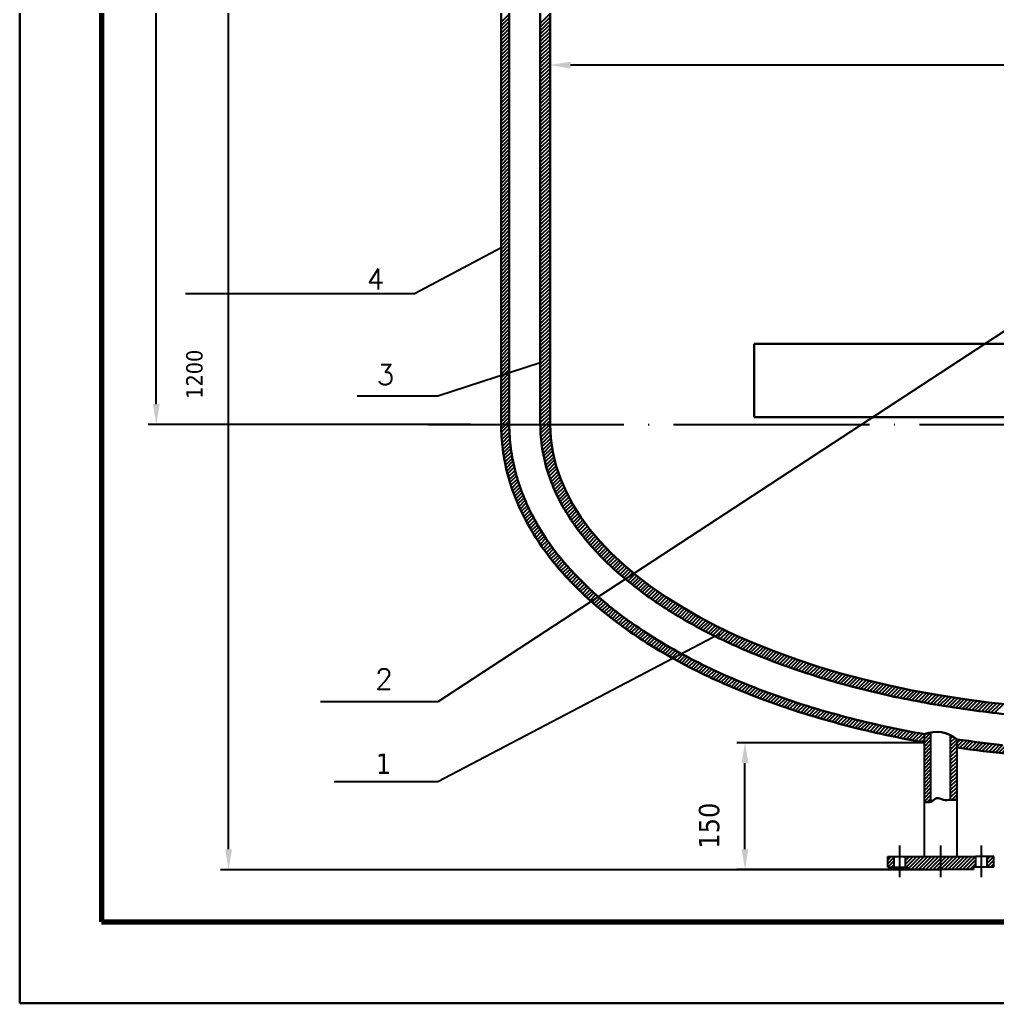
# Model space of a CAD drawing. Header units: millimetres. Extents: x 0 to 594, y 0 to 420.
# Drawn here: x 0 to 119.7, y 0 to 120.5 of the extents above; entities that cross this region are included whole.
import ezdxf

# ---------------------------------------------------------------- set-up
doc = ezdxf.new("R2010")
doc.units = ezdxf.units.MM
doc.linetypes.add('ACAD_ISO04W100', pattern=[30, 24, -3, 0, -3])
for name, color, linetype, lineweight in [('中心线', 1, 'ACAD_ISO04W100', 25), ('图幅线', 7, 'Continuous', 30), ('图框线', 3, 'Continuous', 70), ('填充', 6, 'Continuous', 25), ('粗实线', 7, 'Continuous', 30)]:
    doc.layers.add(name, color=color, linetype=linetype, lineweight=lineweight)
doc.layers.add('细实线', color=7, linetype='Continuous')
doc.styles.get("Standard").update_dxf_attribs({"font": 'TAHOMA.TTF', "height": 2})
doc.styles.add('标注', font='simplex.shx', dxfattribs={"height": 2.5})
doc.dimstyles.new('工程', dxfattribs={"dimscale": 5, "dimtxt": 0.5, "dimasz": 0.5, "dimexe": 0.2, "dimexo": 0, "dimtad": 1, "dimlfac": 10, "dimdsep": 46, "dimtxsty": 'Standard', "dimcen": -0.4, "dimadec": 0, "dimazin": 0, "dimtm": 1e-09, "dimtfac": 1, "dimtmove": 0, "dimatfit": 3, "dimfxl": 0, "dimarcsym": 0})
pattern_1 = [(45, (11.33607, 136.77113), (-0.2245064, 0.2245064), [])]

# ---------------------------------------------------------------- blocks, each defined once
blk = doc.blocks.new('*D28')
at = {"layer": 'Defpoints', "color": 0, "lineweight": -3}
for p in [(25.58, 137.74), (26.58, 137.74), (108.79, 16.37)]:
    blk.add_point(p, dxfattribs=at)
at = {"layer": '细实线', "color": 0, "lineweight": -2}
for p, q in [((26.58, 137.74), (24.58, 137.74)), ((25.58, 18.87), (25.58, 135.24)), ((108.79, 16.37), (24.58, 16.37))]:
    blk.add_line(p, q, dxfattribs=at)
at = {"layer": '细实线', "color": 0, "lineweight": -3}
for points in [[(25.16, 135.24), (26, 135.24), (25.58, 137.74)], [(25.16, 18.87), (26, 18.87), (25.58, 16.37)]]:
    blk.add_solid(points, dxfattribs=at)
at = {"layer": '细实线', "color": 0, "lineweight": -3, "insert": (21.41, 77.06), "char_height": 2, "attachment_point": 5, "rotation": 90}
blk.add_mtext('1200', dxfattribs=at)

msp = doc.modelspace()

# ---------------------------------------------------------------- hatches: boundary and pattern name
at = {"layer": '填充'}
h = msp.add_hatch(dxfattribs=at)
h.set_pattern_fill('ANSI31', color=256, scale=0.1, style=0)
h.set_pattern_definition(pattern_1)
edge = h.paths.add_edge_path()
edge.add_arc((134.9562, 26.3093), 11.6725, 120.077897, 124.730282)
edge.add_line((128.3062, 35.9023), (128.3062, 28.0481))
edge.add_spline(control_points=[(128.3062, 28.0481), (128.5606, 28.3238), (128.8151, 28.5996), (129.1062, 28.7909)], knot_values=[0, 0, 0, 0, 10.91699598, 10.91699598, 10.91699598, 10.91699598], degree=3, periodic=0)
edge.add_line((129.1062, 28.7909), (129.1062, 36.4101))
edge = h.paths.add_edge_path()
edge.add_arc((112.2517, 29.2884), 3.9639, 50.157196, 63.968777)
edge.add_line((113.9913, 32.8502), (113.9913, 24.9319))
edge.add_spline(control_points=[(113.9913, 24.9319), (114.2573, 24.9508), (114.5243, 24.9414), (114.7913, 24.9319)], knot_values=[33.66365717, 33.66365717, 33.66365717, 33.66365717, 41.66365717, 41.66365717, 41.66365717, 41.66365717], degree=3, periodic=0)
edge.add_line((114.7913, 24.9319), (114.7913, 32.3319))
edge = h.paths.add_edge_path()
edge.add_arc((112.2517, 29.2884), 3.9639, 99.5906, 111.618799)
edge.add_line((110.7913, 32.9735), (110.7913, 24.687))
edge.add_spline(control_points=[(110.7913, 24.687), (111.0721, 24.6319), (111.3529, 24.5768), (111.5913, 24.687)], knot_values=[0, 0, 0, 0, 8, 8, 8, 8], degree=3, periodic=0)
edge.add_line((111.5913, 24.687), (111.5913, 33.1969))
edge = h.paths.add_edge_path()
edge.add_spline(control_points=[(121.1946, 30.5565), (121.2051, 30.5583), (121.2156, 30.5601), (121.4863, 30.6057), (121.753, 30.6566), (122.2943, 30.7899), (122.569, 30.8722), (123.0416, 31.0613), (123.2394, 31.1549), (123.5335, 31.3265), (123.6325, 31.39), (123.7785, 31.4942), (123.8267, 31.5304), (123.9203, 31.6043), (123.9659, 31.6421), (124.0992, 31.7577), (124.1833, 31.8377), (124.4358, 32.0978), (124.5879, 32.2855), (124.8613, 32.6692), (124.9826, 32.8652), (125.2043, 33.2593), (125.3048, 33.4573), (125.4925, 33.8509), (125.5798, 34.0463), (125.7171, 34.3614), (125.7693, 34.4832), (125.8462, 34.9974)], knot_values=[5.96996939, 5.96996939, 5.96996939, 5.96996939, 6.25144009, 6.25144009, 13.21338259, 13.21338259, 20.17532508, 20.17532508, 25.18474388, 25.18474388, 27.7654871, 27.7654871, 29.06551276, 29.06551276, 30.36553843, 30.36553843, 32.96558977, 32.96558977, 38.597057, 38.597057, 44.22852423, 44.22852423, 49.85999146, 49.85999146, 55.49145869, 55.49145869, 59.11203261, 59.11203261, 59.11203261, 59.11203261], degree=3, periodic=0)
edge.add_spline(control_points=[(125.8462, 34.9974), (125.7497, 35.0037), (125.6531, 35.0101), (125.5567, 35.0166)], knot_values=[1.4372702, 1.4372702, 1.4372702, 1.4372702, 1.44140629, 1.44140629, 1.44140629, 1.44140629], degree=3, periodic=0)
edge.add_spline(control_points=[(125.5567, 35.0166), (125.4166, 35.026), (125.2765, 35.0356), (125.1365, 35.0454)], knot_values=[1.43126418, 1.43126418, 1.43126418, 1.43126418, 1.4372702, 1.4372702, 1.4372702, 1.4372702], degree=3, periodic=0)
edge.add_spline(control_points=[(125.1365, 35.0454), (124.9968, 35.0552), (124.8571, 35.0652), (124.7176, 35.0755)], knot_values=[1.42527036, 1.42527036, 1.42527036, 1.42527036, 1.43126418, 1.43126418, 1.43126418, 1.43126418], degree=3, periodic=0)
edge.add_spline(control_points=[(124.7176, 35.0755), (124.2777, 34.0491), (123.441, 32.0968), (121.3569, 31.7893), (120.3685, 31.6435)], knot_values=[0, 0, 0, 0, 31.07930944, 59.11203261, 59.11203261, 59.11203261, 59.11203261], degree=3, periodic=0)
edge.add_spline(control_points=[(120.3685, 31.6435), (118.4937, 31.8359), (116.6328, 32.0656), (114.7913, 32.3319)], knot_values=[1.28924449, 1.28924449, 1.28924449, 1.28924449, 1.36831471, 1.36831471, 1.36831471, 1.36831471], degree=3, periodic=0)
edge.add_line((114.7913, 32.3319), (114.7913, 31.3216))
edge.add_spline(control_points=[(114.7913, 31.3216), (116.9037, 31.0184), (119.0407, 30.7632), (121.1946, 30.5565)], knot_values=[1.29127712, 1.29127712, 1.29127712, 1.29127712, 1.38125378, 1.38125378, 1.38125378, 1.38125378], degree=3, periodic=0)
edge = h.paths.add_edge_path()
edge.add_spline(control_points=[(145.1947, 35.0755), (145.6346, 34.0491), (146.4713, 32.0968), (148.5554, 31.7893), (149.5438, 31.6435)], knot_values=[0, 0, 0, 0, 31.07930944, 59.11203261, 59.11203261, 59.11203261, 59.11203261], degree=3, periodic=0)
edge.add_spline(control_points=[(145.3863, 35.0897), (145.225, 35.0776), (145.0635, 35.0658), (144.902, 35.0543)], knot_values=[1.71213354, 1.71213354, 1.71213354, 1.71213354, 1.71906484, 1.71906484, 1.71906484, 1.71906484], degree=3, periodic=0)
edge.add_spline(control_points=[(144.902, 35.0543), (144.7412, 35.0429), (144.5804, 35.0318), (144.4195, 35.0209)], knot_values=[1.70523516, 1.70523516, 1.70523516, 1.70523516, 1.71213354, 1.71213354, 1.71213354, 1.71213354], degree=3, periodic=0)
edge.add_spline(control_points=[(144.4195, 35.0209), (144.3017, 35.0129), (144.1839, 35.0051), (144.0661, 34.9974)], knot_values=[1.70018633, 1.70018633, 1.70018633, 1.70018633, 1.70523516, 1.70523516, 1.70523516, 1.70523516], degree=3, periodic=0)
edge.add_spline(control_points=[(144.0661, 34.9974), (144.143, 34.4832), (144.1952, 34.3614), (144.3325, 34.0463), (144.4198, 33.8509), (144.6075, 33.4573), (144.708, 33.2593), (144.9297, 32.8652), (145.051, 32.6692), (145.3244, 32.2855), (145.4765, 32.0978), (145.729, 31.8377), (145.8131, 31.7577), (145.9464, 31.6421), (145.992, 31.6043), (146.0856, 31.5304), (146.1338, 31.4942), (146.2798, 31.39), (146.3788, 31.3265), (146.6729, 31.1549), (146.8707, 31.0613), (147.3433, 30.8722), (147.618, 30.7899), (148.1593, 30.6566), (148.426, 30.6057), (148.6967, 30.5601), (148.7072, 30.5583), (148.7177, 30.5565)], knot_values=[5.96996939, 5.96996939, 5.96996939, 5.96996939, 9.59054331, 9.59054331, 15.22201054, 15.22201054, 20.85347777, 20.85347777, 26.484945, 26.484945, 32.11641223, 32.11641223, 34.71646357, 34.71646357, 36.01648923, 36.01648923, 37.3165149, 37.3165149, 39.89725812, 39.89725812, 44.90667692, 44.90667692, 51.86861941, 51.86861941, 58.83056191, 58.83056191, 59.11203261, 59.11203261, 59.11203261, 59.11203261], degree=3, periodic=0)
edge.add_spline(control_points=[(148.7177, 30.5565), (149.6392, 30.6449), (150.5576, 30.7423), (151.4724, 30.8484)], knot_values=[1.34275879, 1.34275879, 1.34275879, 1.34275879, 1.38125378, 1.38125378, 1.38125378, 1.38125378], degree=3, periodic=0)
edge.add_line((151.4724, 30.8484), (152.6179, 31.994))
edge.add_spline(control_points=[(152.6179, 31.994), (151.598, 31.866), (150.573, 31.7491), (149.5438, 31.6435)], knot_values=[1.32490756, 1.32490756, 1.32490756, 1.32490756, 1.36831471, 1.36831471, 1.36831471, 1.36831471], degree=3, periodic=0)
h = msp.add_hatch(dxfattribs=at)
h.set_pattern_fill('ANSI31', color=256, scale=0.1, style=0)
h.set_pattern_definition(pattern_1)
h.paths.add_polyline_path([(144.0562, 20.9023), (141.7062, 20.9023), (141.7062, 18.6023), (143.7562, 18.6023), (143.7562, 18.9023), (144.0562, 18.9023)])
h.paths.add_polyline_path([(146.9562, 20.9023), (145.8562, 20.9023), (145.8562, 18.9023), (146.9562, 18.9023)])
h.paths.add_polyline_path([(128.2062, 20.9023), (125.8562, 20.9023), (125.8562, 18.9023), (126.1562, 18.9023), (126.1562, 18.6023), (128.2062, 18.6023)])
h.paths.add_polyline_path([(124.0562, 20.9023), (122.9562, 20.9023), (122.9562, 18.9023), (124.0562, 18.9023)])
h.paths.add_polyline_path([(119.2929, 17.9735), (118.4929, 17.9735), (118.4929, 16.6735), (119.2929, 16.6735)])
h.paths.add_polyline_path([(117.0929, 17.9735), (112.7929, 17.9735), (112.7929, 16.3735), (116.7929, 16.3735), (116.7929, 16.6735), (117.0929, 16.6735)])
h.paths.add_polyline_path([(112.7929, 17.9735), (108.4929, 17.9735), (108.4929, 16.6735), (108.7929, 16.6735), (108.7929, 16.3735), (112.7929, 16.3735)])
h.paths.add_polyline_path([(107.0929, 17.9735), (106.2929, 17.9735), (106.2929, 16.6735), (107.0929, 16.6735)])

# ---------------------------------------------------------------- linework, layer by layer
for p, q in [((110.7913, 17.9735), (110.7913, 32.9735)), ((111.5913, 24.687), (111.5913, 33.1969)), ((113.9913, 24.9319), (113.9913, 32.8502)), ((114.7913, 17.9735), (114.7913, 32.3319)), ((106.2929, 17.9735), (117.0929, 17.9735)), ((106.2929, 16.6735), (106.2929, 17.9735)), ((107.0929, 16.6735), (107.0929, 17.9735)), ((108.4929, 16.6735), (108.4929, 17.9735)), ((119.2929, 17.9735), (117.0929, 17.9735)), ((117.0929, 16.6735), (117.0929, 17.9735)), ((118.4929, 16.6735), (118.4929, 17.9735)), ((119.2929, 16.6735), (119.2929, 17.9735)), ((106.2929, 16.6735), (108.7929, 16.6735)), ((108.7929, 16.6735), (108.7929, 16.3735)), ((108.7929, 16.3735), (112.7929, 16.3735)), ((116.7929, 16.3735), (112.7929, 16.3735)), ((119.2929, 16.6735), (116.7929, 16.6735)), ((116.7929, 16.6735), (116.7929, 16.3735))]:
    msp.add_line(p, q)
at = {"layer": '中心线'}
for p, q in [((49.9749, 70.9023), (228.0519, 70.9023)), ((107.7929, 15.44), (107.7929, 19.3413)), ((112.7929, 15.44), (112.7929, 19.3413)), ((117.7929, 15.44), (117.7929, 19.3413))]:
    msp.add_line(p, q, dxfattribs=at)
at = {"layer": '图幅线'}
msp.add_lwpolyline([(0, 0), (594, 0), (594, 420), (0, 420)], close=True, dxfattribs=at)
at = {"layer": '图框线'}
msp.add_lwpolyline([(10, 10), (584, 10), (584, 410), (10, 410)], close=True, dxfattribs=at)
at = {"layer": '填充'}
for p, q in [((58.9561, 120.1824), (59.9561, 121.1824)), ((58.9561, 119.7334), (59.9561, 120.7334)), ((63.7561, 120.0432), (64.9561, 121.2432)), ((63.7561, 119.5942), (64.9561, 120.7942)), ((58.9561, 119.2844), (59.9561, 120.2844)), ((58.9561, 118.8353), (59.9561, 119.8353)), ((58.9561, 118.3863), (59.9561, 119.3863)), ((63.7561, 119.1452), (64.9561, 120.3452)), ((63.7561, 118.6962), (64.9561, 119.8962)), ((63.7561, 118.2472), (64.9561, 119.4472)), ((58.9561, 117.9373), (59.9561, 118.9373)), ((58.9561, 117.4883), (59.9561, 118.4883)), ((63.7561, 117.7982), (64.9561, 118.9982)), ((63.7561, 117.3492), (64.9561, 118.5492)), ((63.7561, 116.9001), (64.9561, 118.1001)), ((58.9561, 117.0393), (59.9561, 118.0393)), ((58.9561, 116.5903), (59.9561, 117.5903)), ((58.9561, 116.1413), (59.9561, 117.1413)), ((63.7561, 116.4511), (64.9561, 117.6511)), ((63.7561, 116.0021), (64.9561, 117.2021)), ((58.9561, 115.6922), (59.9561, 116.6922)), ((58.9561, 115.2432), (59.9561, 116.2432)), ((58.9561, 114.7942), (59.9561, 115.7942)), ((63.7561, 115.5531), (64.9561, 116.7531)), ((63.7561, 115.1041), (64.9561, 116.3041)), ((63.7561, 114.6551), (64.9561, 115.8551)), ((58.9561, 114.3452), (59.9561, 115.3452)), ((58.9561, 113.8962), (59.9561, 114.8962)), ((63.7561, 114.2061), (64.9561, 115.4061)), ((63.7561, 113.7571), (64.9561, 114.9571)), ((63.7561, 113.308), (64.9561, 114.508)), ((58.9561, 113.4472), (59.9561, 114.4472)), ((58.9561, 112.9982), (59.9561, 113.9982)), ((58.9561, 112.5492), (59.9561, 113.5492)), ((63.7561, 112.859), (64.9561, 114.059)), ((63.7561, 112.41), (64.9561, 113.61)), ((58.9561, 112.1001), (59.9561, 113.1001)), ((58.9561, 111.6511), (59.9561, 112.6511)), ((58.9561, 111.2021), (59.9561, 112.2021)), ((63.7561, 111.961), (64.9561, 113.161)), ((63.7561, 111.512), (64.9561, 112.712)), ((63.7561, 111.063), (64.9561, 112.263)), ((58.9561, 110.7531), (59.9561, 111.7531)), ((58.9561, 110.3041), (59.9561, 111.3041)), ((58.9561, 109.8551), (59.9561, 110.8551)), ((63.7561, 110.614), (64.9561, 111.814)), ((63.7561, 110.165), (64.9561, 111.365)), ((63.7561, 109.7159), (64.9561, 110.9159)), ((58.9561, 109.4061), (59.9561, 110.4061)), ((58.9561, 108.9571), (59.9561, 109.9571)), ((63.7561, 109.2669), (64.9561, 110.4669)), ((63.7561, 108.8179), (64.9561, 110.0179)), ((58.9561, 108.508), (59.9561, 109.508)), ((58.9561, 108.059), (59.9561, 109.059)), ((58.9561, 107.61), (59.9561, 108.61)), ((63.7561, 108.3689), (64.9561, 109.5689)), ((63.7561, 107.9199), (64.9561, 109.1199)), ((63.7561, 107.4709), (64.9561, 108.6709)), ((58.9561, 107.161), (59.9561, 108.161)), ((58.9561, 106.712), (59.9561, 107.712)), ((58.9561, 106.263), (59.9561, 107.263)), ((63.7561, 107.0219), (64.9561, 108.2219)), ((63.7561, 106.5729), (64.9561, 107.7729)), ((63.7561, 106.1238), (64.9561, 107.3238)), ((58.9561, 105.814), (59.9561, 106.814)), ((58.9561, 105.365), (59.9561, 106.365)), ((63.7561, 105.6748), (64.9561, 106.8748)), ((63.7561, 105.2258), (64.9561, 106.4258)), ((58.9561, 104.9159), (59.9561, 105.9159)), ((58.9561, 104.4669), (59.9561, 105.4669)), ((58.9561, 104.0179), (59.9561, 105.0179)), ((63.7561, 104.7768), (64.9561, 105.9768)), ((63.7561, 104.3278), (64.9561, 105.5278)), ((63.7561, 103.8788), (64.9561, 105.0788)), ((58.9561, 103.5689), (59.9561, 104.5689)), ((58.9561, 103.1199), (59.9561, 104.1199)), ((58.9561, 102.6709), (59.9561, 103.6709)), ((63.7561, 103.4298), (64.9561, 104.6298)), ((63.7561, 102.9808), (64.9561, 104.1808)), ((63.7561, 102.5317), (64.9561, 103.7317)), ((58.9561, 102.2219), (59.9561, 103.2219)), ((58.9561, 101.7729), (59.9561, 102.7729)), ((63.7561, 102.0827), (64.9561, 103.2827)), ((63.7561, 101.6337), (64.9561, 102.8337)), ((58.9561, 101.3238), (59.9561, 102.3238)), ((58.9561, 100.8748), (59.9561, 101.8748)), ((58.9561, 100.4258), (59.9561, 101.4258)), ((63.7561, 101.1847), (64.9561, 102.3847)), ((63.7561, 100.7357), (64.9561, 101.9357)), ((63.7561, 100.2867), (64.9561, 101.4867)), ((58.9561, 99.9768), (59.9561, 100.9768)), ((58.9561, 99.5278), (59.9561, 100.5278)), ((58.9561, 99.0788), (59.9561, 100.0788)), ((63.7561, 99.8377), (64.9561, 101.0377)), ((63.7561, 99.3886), (64.9561, 100.5886)), ((63.7561, 98.9396), (64.9561, 100.1396)), ((58.9561, 98.6298), (59.9561, 99.6298)), ((58.9561, 98.1808), (59.9561, 99.1808)), ((63.7561, 98.4906), (64.9561, 99.6906)), ((63.7561, 98.0416), (64.9561, 99.2416)), ((58.9561, 97.7317), (59.9561, 98.7317)), ((58.9561, 97.2827), (59.9561, 98.2827)), ((58.9561, 96.8337), (59.9561, 97.8337)), ((63.7561, 97.5926), (64.9561, 98.7926)), ((63.7561, 97.1436), (64.9561, 98.3436)), ((63.7561, 96.6946), (64.9561, 97.8946)), ((58.9561, 96.3847), (59.9561, 97.3847)), ((58.9561, 95.9357), (59.9561, 96.9357)), ((58.9561, 95.4867), (59.9561, 96.4867)), ((63.7561, 96.2456), (64.9561, 97.4456)), ((63.7561, 95.7965), (64.9561, 96.9965)), ((63.7561, 95.3475), (64.9561, 96.5475)), ((58.9561, 95.0377), (59.9561, 96.0377)), ((58.9561, 94.5886), (59.9561, 95.5886)), ((63.7561, 94.8985), (64.9561, 96.0985)), ((63.7561, 94.4495), (64.9561, 95.6495)), ((63.7561, 94.0005), (64.9561, 95.2005)), ((58.9561, 94.1396), (59.9561, 95.1396)), ((58.9561, 93.6906), (59.9561, 94.6906)), ((58.9561, 93.2416), (59.9561, 94.2416)), ((63.7561, 93.5515), (64.9561, 94.7515)), ((63.7561, 93.1025), (64.9561, 94.3025)), ((58.9561, 92.7926), (59.9561, 93.7926)), ((58.9561, 92.3436), (59.9561, 93.3436)), ((58.9561, 91.8946), (59.9561, 92.8946)), ((63.7561, 92.6535), (64.9561, 93.8535)), ((63.7561, 92.2044), (64.9561, 93.4044)), ((63.7561, 91.7554), (64.9561, 92.9554)), ((58.9561, 91.4456), (59.9561, 92.4456)), ((58.9561, 90.9965), (59.9561, 91.9965)), ((63.7561, 91.3064), (64.9561, 92.5064)), ((63.7561, 90.8574), (64.9561, 92.0574)), ((63.7561, 90.4084), (64.9561, 91.6084)), ((58.9561, 90.5475), (59.9561, 91.5475)), ((58.9561, 90.0985), (59.9561, 91.0985)), ((58.9561, 89.6495), (59.9561, 90.6495)), ((63.7561, 89.9594), (64.9561, 91.1594)), ((63.7561, 89.5104), (64.9561, 90.7104)), ((58.9561, 89.2005), (59.9561, 90.2005)), ((58.9561, 88.7515), (59.9561, 89.7515)), ((58.9561, 88.3025), (59.9561, 89.3025)), ((63.7561, 89.0614), (64.9561, 90.2614)), ((63.7561, 88.6123), (64.9561, 89.8123)), ((63.7561, 88.1633), (64.9561, 89.3633)), ((58.9561, 87.8535), (59.9561, 88.8535)), ((58.9561, 87.4044), (59.9561, 88.4044)), ((63.7561, 87.7143), (64.9561, 88.9143)), ((63.7561, 87.2653), (64.9561, 88.4653)), ((63.7561, 86.8163), (64.9561, 88.0163)), ((58.9561, 86.9554), (59.9561, 87.9554)), ((58.9561, 86.5064), (59.9561, 87.5064)), ((58.9561, 86.0574), (59.9561, 87.0574)), ((63.7561, 86.3673), (64.9561, 87.5673)), ((63.7561, 85.9183), (64.9561, 87.1183)), ((58.9561, 85.6084), (59.9561, 86.6084)), ((58.9561, 85.1594), (59.9561, 86.1594)), ((58.9561, 84.7104), (59.9561, 85.7104)), ((63.7561, 85.4693), (64.9561, 86.6693)), ((63.7561, 85.0202), (64.9561, 86.2202)), ((63.7561, 84.5712), (64.9561, 85.7712)), ((58.9561, 84.2614), (59.9561, 85.2614)), ((58.9561, 83.8123), (59.9561, 84.8123)), ((58.9561, 83.3633), (59.9561, 84.3633)), ((63.7561, 84.1222), (64.9561, 85.3222)), ((63.7561, 83.6732), (64.9561, 84.8732)), ((63.7561, 83.2242), (64.9561, 84.4242)), ((58.9561, 82.9143), (59.9561, 83.9143)), ((58.9561, 82.4653), (59.9561, 83.4653)), ((63.7561, 82.7752), (64.9561, 83.9752)), ((63.7561, 82.3262), (64.9561, 83.5262)), ((58.9561, 82.0163), (59.9561, 83.0163)), ((58.9561, 81.5673), (59.9561, 82.5673)), ((58.9561, 81.1183), (59.9561, 82.1183)), ((63.7561, 81.8771), (64.9561, 83.0771)), ((63.7561, 81.4281), (64.9561, 82.6281)), ((63.7561, 80.9791), (64.9561, 82.1791)), ((58.9561, 80.6693), (59.9561, 81.6693)), ((58.9561, 80.2202), (59.9561, 81.2202)), ((58.9561, 79.7712), (59.9561, 80.7712)), ((63.7561, 80.5301), (64.9561, 81.7301)), ((63.7561, 80.0811), (64.9561, 81.2811)), ((63.7561, 79.6321), (64.9561, 80.8321)), ((58.9561, 79.3222), (59.9561, 80.3222)), ((58.9561, 78.8732), (59.9561, 79.8732)), ((63.7561, 79.1831), (64.9561, 80.3831)), ((63.7561, 78.7341), (64.9561, 79.9341)), ((58.9561, 78.4242), (59.9561, 79.4242)), ((58.9561, 77.9752), (59.9561, 78.9752)), ((58.9561, 77.5262), (59.9561, 78.5262)), ((63.7561, 78.285), (64.9561, 79.485)), ((63.7561, 77.836), (64.9561, 79.036)), ((63.7561, 77.387), (64.9561, 78.587)), ((58.9561, 77.0771), (59.9561, 78.0771)), ((58.9561, 76.6281), (59.9561, 77.6281)), ((58.9561, 76.1791), (59.9561, 77.1791)), ((63.7561, 76.938), (64.9561, 78.138)), ((63.7561, 76.489), (64.9561, 77.689)), ((63.7561, 76.04), (64.9561, 77.24)), ((58.9561, 75.7301), (59.9561, 76.7301)), ((58.9561, 75.2811), (59.9561, 76.2811)), ((63.7561, 75.591), (64.9561, 76.791)), ((63.7561, 75.142), (64.9561, 76.342)), ((58.9561, 74.8321), (59.9561, 75.8321)), ((58.9561, 74.3831), (59.9561, 75.3831)), ((58.9561, 73.9341), (59.9561, 74.9341)), ((63.7561, 74.6929), (64.9561, 75.8929)), ((63.7561, 74.2439), (64.9561, 75.4439)), ((63.7561, 73.7949), (64.9561, 74.9949)), ((58.9561, 73.485), (59.9561, 74.485)), ((58.9561, 73.036), (59.9561, 74.036)), ((58.9561, 72.587), (59.9561, 73.587)), ((63.7561, 73.3459), (64.9561, 74.5459)), ((63.7561, 72.8969), (64.9561, 74.0969)), ((63.7561, 72.4479), (64.9561, 73.6479)), ((58.9561, 72.138), (59.9561, 73.138)), ((58.9561, 71.689), (59.9561, 72.689)), ((63.7561, 71.9989), (64.9561, 73.1989)), ((63.7561, 71.5499), (64.9561, 72.7499)), ((63.7561, 71.1008), (64.9561, 72.3008)), ((58.9561, 71.24), (59.9561, 72.24)), ((58.9564, 70.7912), (59.9561, 71.791)), ((58.9627, 70.3485), (59.9561, 71.342)), ((63.7578, 70.6535), (64.9561, 71.8518)), ((63.7688, 70.2154), (64.9561, 71.4028)), ((58.977, 69.9138), (59.9562, 70.8929)), ((58.9988, 69.4866), (59.9607, 70.4485)), ((59.0279, 69.0667), (59.9738, 70.0125)), ((63.7894, 69.7871), (64.9561, 70.9538)), ((63.8192, 69.3678), (64.9606, 70.5092)), ((63.8574, 68.9571), (64.9757, 70.0753)), ((59.0639, 68.6536), (59.9948, 69.5845)), ((59.1064, 68.2471), (60.0234, 69.1641)), ((59.1551, 67.8469), (60.0591, 68.7509)), ((63.9037, 68.5543), (65.0009, 69.6515)), ((63.9577, 68.1593), (65.0354, 69.237)), ((64.0188, 67.7714), (65.0788, 68.8314)), ((59.2099, 67.4527), (60.1017, 68.3445)), ((59.2705, 67.0642), (60.1509, 67.9446)), ((59.3366, 66.6813), (60.2063, 67.551)), ((64.0868, 67.3904), (65.1304, 68.434)), ((64.1613, 67.0159), (65.1899, 68.0445)), ((64.2421, 66.6476), (65.2567, 67.6623)), ((59.408, 66.3037), (60.2677, 67.1634)), ((59.4846, 65.9312), (60.3348, 66.7815)), ((59.566, 65.5637), (60.4075, 66.4051)), ((64.3287, 66.2853), (65.3306, 67.2871)), ((64.4211, 65.9286), (65.4111, 66.9186)), ((64.5189, 65.5774), (65.4979, 66.5564)), ((59.6523, 65.2009), (60.4854, 66.0341)), ((59.7432, 64.8428), (60.5684, 65.6681)), ((59.8385, 64.4891), (60.6564, 65.307)), ((64.6219, 65.2314), (65.5907, 66.2002)), ((64.73, 64.8905), (65.6893, 65.8498)), ((64.8429, 64.5544), (65.7935, 65.505)), ((64.9605, 64.223), (65.9029, 65.1654)), ((59.9381, 64.1398), (60.7491, 64.9507)), ((60.042, 63.7946), (60.8464, 64.599)), ((60.1499, 63.4535), (60.9481, 64.2517)), ((60.2618, 63.1164), (61.0541, 63.9087)), ((65.0826, 63.896), (66.0174, 64.8309)), ((65.209, 63.5734), (66.1368, 64.5012)), ((65.3396, 63.255), (66.2609, 64.1763)), ((60.3775, 62.783), (61.1643, 63.5698)), ((60.4969, 62.4535), (61.2785, 63.235)), ((60.62, 62.1275), (61.3966, 62.9042)), ((65.4743, 62.9407), (66.3895, 63.8559)), ((65.6129, 62.6303), (66.5224, 63.5398)), ((65.7554, 62.3237), (66.6596, 63.228)), ((65.9015, 62.0209), (66.8008, 62.9202)), ((60.7466, 61.8051), (61.5186, 62.5771)), ((60.8766, 61.4861), (61.6443, 62.2538)), ((61.01, 61.1705), (61.7735, 61.934)), ((61.1467, 60.8582), (61.9063, 61.6178)), ((66.0512, 61.7216), (66.946, 62.6164)), ((66.2045, 61.4258), (67.095, 62.3164)), ((66.3611, 61.1334), (67.2478, 62.0201)), ((66.5211, 60.8444), (67.4041, 61.7274)), ((61.2866, 60.5491), (62.0425, 61.305)), ((61.4297, 60.2431), (62.182, 60.9955)), ((61.5758, 59.9402), (62.3248, 60.6893)), ((61.7248, 59.6403), (62.4708, 60.3862)), ((66.6842, 60.5585), (67.5639, 61.4382)), ((66.8506, 60.2759), (67.727, 61.1523)), ((67.0199, 59.9962), (67.8935, 60.8698)), ((67.1923, 59.7196), (68.0632, 60.5905)), ((67.3676, 59.4458), (68.236, 60.3143)), ((61.8768, 59.3433), (62.6199, 60.0863)), ((62.0317, 59.0491), (62.772, 59.7894)), ((62.1894, 58.7578), (62.927, 59.4954)), ((62.3498, 58.4692), (63.085, 59.2044)), ((67.5457, 59.175), (68.4119, 60.0411)), ((67.7266, 58.9069), (68.5907, 59.7709)), ((67.9103, 58.6415), (68.7724, 59.5037)), ((68.0966, 58.3788), (68.957, 59.2392)), ((62.513, 58.1833), (63.2458, 58.9162)), ((62.6787, 57.9001), (63.4094, 58.6308)), ((62.8471, 57.6194), (63.5757, 58.3481)), ((63.018, 57.3413), (63.7447, 58.0681)), ((68.2855, 58.1187), (69.1443, 58.9775)), ((68.477, 57.8612), (69.3343, 58.7185)), ((68.671, 57.6061), (69.527, 58.4622)), ((68.8674, 57.3536), (69.7223, 58.2084)), ((69.0663, 57.1034), (69.92, 57.9572)), ((63.1914, 57.0657), (63.9163, 57.7906)), ((63.3673, 56.7926), (64.0905, 57.5158)), ((63.5456, 56.5218), (64.2672, 57.2435)), ((63.7262, 56.2535), (64.4464, 56.9737)), ((63.9092, 55.9874), (64.628, 56.7062)), ((69.2675, 56.8556), (70.1203, 57.7084)), ((69.471, 56.6102), (70.323, 57.4621)), ((69.6768, 56.367), (70.5281, 57.2182)), ((69.8849, 56.126), (70.7355, 56.9766)), ((70.0951, 55.8872), (70.9452, 56.7372)), ((64.0944, 55.7237), (64.812, 56.4412)), ((64.282, 55.4622), (64.9983, 56.1785)), ((64.4717, 55.2029), (65.1869, 55.9182)), ((64.6636, 54.9458), (65.3779, 55.6601)), ((70.3075, 55.6506), (71.1571, 56.5002)), ((70.5221, 55.4161), (71.3713, 56.2653)), ((70.7387, 55.1837), (71.5876, 56.0326)), ((70.9573, 54.9534), (71.8061, 55.8021)), ((71.178, 54.725), (72.0266, 55.5736)), ((64.8577, 54.6909), (65.571, 55.4042)), ((65.0539, 54.438), (65.7663, 55.1505)), ((65.2521, 54.1873), (65.9638, 54.899)), ((65.4524, 53.9386), (66.1634, 54.6496)), ((65.6548, 53.6919), (66.3651, 54.4023)), ((71.4007, 54.4987), (72.2492, 55.3472)), ((71.6253, 54.2743), (72.4739, 55.1228)), ((71.8519, 54.0519), (72.7005, 54.9005)), ((72.0804, 53.8313), (72.9291, 54.6801)), ((72.3107, 53.6126), (73.1596, 54.4616)), ((72.5429, 53.3958), (73.3921, 54.245)), ((65.8591, 53.4473), (66.5689, 54.157)), ((66.0654, 53.2046), (66.7747, 53.9138)), ((66.2737, 52.9638), (66.9825, 53.6726)), ((66.4839, 52.7249), (67.1923, 53.4333)), ((66.6959, 52.488), (67.404, 53.196)), ((72.7769, 53.1808), (73.6264, 54.0303)), ((73.0127, 52.9676), (73.8625, 53.8174)), ((73.2503, 52.7562), (74.1005, 53.6064)), ((73.4896, 52.5465), (74.3403, 53.3972)), ((73.7307, 52.3386), (74.5818, 53.1897)), ((66.9098, 52.2529), (67.6176, 52.9607)), ((67.1256, 52.0196), (67.8331, 52.7272)), ((67.3432, 51.7882), (68.0505, 52.4956)), ((67.5625, 51.5585), (68.2698, 52.2658)), ((67.7837, 51.3307), (68.4908, 52.0378)), ((68.0065, 51.1045), (68.7137, 51.8117)), ((73.9735, 52.1323), (74.8251, 52.984)), ((74.2179, 51.9278), (75.0702, 52.78)), ((74.464, 51.7249), (75.3169, 52.5777)), ((74.7118, 51.5236), (75.5653, 52.3771)), ((74.9612, 51.324), (75.8154, 52.1782)), ((75.2122, 51.126), (76.0671, 51.9809)), ((68.2312, 50.8802), (68.9383, 51.5873)), ((68.4575, 50.6575), (69.1647, 51.3646)), ((68.6855, 50.4365), (69.3928, 51.1437)), ((68.9152, 50.2172), (69.6226, 50.9245)), ((69.1466, 49.9995), (69.8541, 50.707)), ((75.4647, 50.9295), (76.3204, 51.7852)), ((75.7189, 50.7347), (76.5754, 51.5911)), ((75.9746, 50.5413), (76.8319, 51.3986)), ((76.2318, 50.3496), (77.09, 51.2077)), ((76.4906, 50.1593), (77.3496, 51.0183)), ((76.7508, 49.9706), (77.6108, 50.8305)), ((77.0126, 49.7833), (77.8735, 50.6442)), ((69.3795, 49.7835), (70.0873, 50.4912)), ((69.6141, 49.569), (70.3221, 50.277)), ((69.8503, 49.3562), (70.5585, 50.0644)), ((70.0881, 49.145), (70.7966, 49.8535)), ((70.3274, 48.9353), (71.0363, 49.6442)), ((70.5683, 48.7272), (71.2775, 49.4364)), ((77.2758, 49.5975), (78.1376, 50.4593)), ((77.5405, 49.4132), (78.4033, 50.276)), ((77.8066, 49.2303), (78.6705, 50.0941)), ((78.0742, 49.0488), (78.939, 49.9137)), ((78.3432, 48.8688), (79.2091, 49.7347)), ((78.6135, 48.6902), (79.4805, 49.5572)), ((70.8107, 48.5206), (71.5203, 49.2302)), ((71.0547, 48.3155), (71.7647, 49.0255)), ((71.3001, 48.1119), (72.0106, 48.8224)), ((71.547, 47.9099), (72.258, 48.6208)), ((71.7955, 47.7092), (72.5069, 48.4207)), ((72.0453, 47.5101), (72.7573, 48.2221)), ((78.8853, 48.5129), (79.7534, 49.381)), ((79.1585, 48.3371), (80.0277, 49.2063)), ((79.433, 48.1626), (80.3034, 49.033)), ((79.7089, 47.9895), (80.5804, 48.861)), ((79.9861, 47.8177), (80.8588, 48.6904)), ((80.2647, 47.6472), (81.1386, 48.5211)), ((80.5446, 47.4781), (81.4197, 48.3532)), ((72.2966, 47.3124), (73.0092, 48.0249)), ((72.5494, 47.1161), (73.2625, 47.8293)), ((72.8036, 46.9213), (73.5173, 47.635)), ((73.0592, 46.7279), (73.7735, 47.4422)), ((73.3161, 46.5359), (74.0311, 47.2508)), ((73.5745, 46.3452), (74.2901, 47.0608)), ((80.8258, 47.3103), (81.7021, 48.1866)), ((81.1083, 47.1438), (81.9859, 48.0214)), ((81.3921, 46.9786), (82.2709, 47.8574)), ((81.6771, 46.8146), (82.5573, 47.6948)), ((81.9635, 46.652), (82.8449, 47.5334)), ((82.2511, 46.4906), (83.1339, 47.3733)), ((82.54, 46.3304), (83.4241, 47.2145)), ((82.8301, 46.1716), (83.7155, 47.057)), ((73.8343, 46.156), (74.5506, 46.8723)), ((74.0954, 45.9681), (74.8124, 46.685)), ((74.3578, 45.7815), (75.0755, 46.4992)), ((74.6216, 45.5963), (75.3401, 46.3147)), ((74.8868, 45.4124), (75.606, 46.1316)), ((75.1532, 45.2299), (75.8732, 45.9498)), ((83.1215, 46.0139), (84.0082, 46.9007)), ((83.4141, 45.8575), (84.3022, 46.7456)), ((83.7079, 45.7023), (84.5974, 46.5918)), ((84.0029, 45.5483), (84.8938, 46.4392)), ((84.2992, 45.3956), (85.1915, 46.2879)), ((84.5966, 45.244), (85.4904, 46.1377)), ((84.8953, 45.0936), (85.7904, 45.9888)), ((85.1951, 44.9445), (86.0917, 45.841)), ((75.421, 45.0486), (76.1417, 45.7693)), ((75.69, 44.8686), (76.4116, 45.5902)), ((75.9604, 44.69), (76.6828, 45.4124)), ((76.232, 44.5126), (76.9552, 45.2358)), ((76.5049, 44.3365), (77.229, 45.0605)), ((76.7791, 44.1616), (77.504, 44.8866)), ((77.0545, 43.988), (77.7803, 44.7138)), ((85.4961, 44.7964), (86.3942, 45.6945)), ((85.7983, 44.6496), (86.6978, 45.5491)), ((86.1017, 44.504), (87.0026, 45.4049)), ((86.4062, 44.3595), (87.3086, 45.2619)), ((86.7118, 44.2161), (87.6158, 45.1201)), ((87.0186, 44.0739), (87.9241, 44.9794)), ((87.3266, 43.9329), (88.2336, 44.8399)), ((87.6357, 43.7929), (88.5442, 44.7015)), ((77.3312, 43.8157), (78.0579, 44.5424)), ((77.609, 43.6446), (78.3367, 44.3722)), ((77.8882, 43.4747), (78.6167, 44.2032)), ((78.1685, 43.306), (78.898, 44.0355)), ((78.4501, 43.1386), (79.1805, 43.869)), ((78.7328, 42.9723), (79.4643, 43.7037)), ((79.0168, 42.8073), (79.7492, 43.5396)), ((87.9459, 43.6541), (88.856, 44.5642)), ((88.2573, 43.5165), (89.1689, 44.4281)), ((88.5698, 43.3799), (89.4829, 44.2931)), ((88.8833, 43.2445), (89.7981, 44.1593)), ((89.198, 43.1102), (90.1144, 44.0266)), ((89.5139, 42.977), (90.4318, 43.895)), ((89.8308, 42.8449), (90.7503, 43.7645)), ((90.1488, 42.7139), (91.07, 43.6351)), ((90.4679, 42.584), (91.3907, 43.5068)), ((90.7881, 42.4552), (91.7125, 43.3796)), ((79.302, 42.6434), (80.0353, 43.3768)), ((79.5883, 42.4807), (80.3227, 43.2151)), ((79.8758, 42.3192), (80.6112, 43.0546)), ((80.1645, 42.1589), (80.9009, 42.8953)), ((80.4544, 41.9997), (81.1918, 42.7372)), ((80.7454, 41.8417), (81.4838, 42.5802)), ((81.0375, 41.6849), (81.7771, 42.4244)), ((81.3308, 41.5292), (82.0714, 42.2698)), ((91.1094, 42.3275), (92.0355, 43.2535)), ((91.4318, 42.2008), (92.3595, 43.1286)), ((91.7552, 42.0753), (92.6846, 43.0046)), ((92.0797, 41.9508), (93.0108, 42.8818)), ((92.4053, 41.8274), (93.3381, 42.7601)), ((92.732, 41.705), (93.6664, 42.6394)), ((93.0597, 41.5838), (93.9958, 42.5199)), ((93.3885, 41.4635), (94.3263, 42.4013)), ((93.7184, 41.3444), (94.6579, 42.2839)), ((81.6253, 41.3746), (82.3669, 42.1163)), ((81.9208, 41.2212), (82.6636, 41.9639)), ((82.2175, 41.0688), (82.9614, 41.8127)), ((82.5154, 40.9176), (83.2603, 41.6626)), ((82.8143, 40.7676), (83.5603, 41.5136)), ((83.1143, 40.6186), (83.8615, 41.3658)), ((83.4155, 40.4707), (84.1638, 41.219)), ((83.7177, 40.324), (84.4672, 41.0734)), ((94.0493, 41.2263), (94.9905, 42.1675)), ((94.3813, 41.1092), (95.3242, 42.0522)), ((94.7143, 40.9932), (95.659, 41.9379)), ((95.0483, 40.8783), (95.9948, 41.8248)), ((95.3834, 40.7644), (96.3317, 41.7126)), ((95.7196, 40.6515), (96.6696, 41.6015)), ((96.0568, 40.5397), (97.0086, 41.4915)), ((96.395, 40.4289), (97.3486, 41.3825)), ((96.7343, 40.3191), (97.6897, 41.2746)), ((97.0746, 40.2104), (98.0318, 41.1677)), ((97.4159, 40.1028), (98.375, 41.0618)), ((84.0211, 40.1783), (84.7717, 40.9289)), ((84.3255, 40.0337), (85.0773, 40.7855)), ((84.631, 39.8902), (85.3839, 40.6431)), ((84.9376, 39.7478), (85.6917, 40.5019)), ((85.2453, 39.6064), (86.0006, 40.3617)), ((85.554, 39.4662), (86.3105, 40.2227)), ((85.8638, 39.327), (86.6215, 40.0847)), ((86.1747, 39.1888), (86.9336, 39.9477)), ((86.4866, 39.0517), (87.2468, 39.8119)), ((97.7583, 39.9961), (98.7192, 40.957)), ((98.1017, 39.8905), (99.0644, 40.8532)), ((98.4461, 39.7859), (99.4107, 40.7505)), ((98.7916, 39.6824), (99.758, 40.6488)), ((99.1381, 39.5799), (100.1064, 40.5482)), ((99.4856, 39.4784), (100.4558, 40.4485)), ((99.8341, 39.3779), (100.8062, 40.35)), ((100.1837, 39.2784), (101.1577, 40.2524)), ((100.5343, 39.18), (101.5102, 40.1559)), ((100.8859, 39.0826), (101.8637, 40.0604)), ((101.2385, 38.9862), (102.2182, 39.966)), ((101.5922, 38.8909), (102.5738, 39.8725)), ((101.9468, 38.7965), (102.9305, 39.7801)), ((86.7996, 38.9157), (87.561, 39.6771)), ((87.1136, 38.7807), (87.8762, 39.5434)), ((87.4287, 38.6468), (88.1926, 39.4107)), ((87.7449, 38.5139), (88.51, 39.279)), ((88.062, 38.3821), (88.8284, 39.1485)), ((88.3802, 38.2513), (89.1479, 39.0189)), ((88.6995, 38.1215), (89.4684, 38.8904)), ((89.0198, 37.9928), (89.79, 38.763)), ((89.3411, 37.8651), (90.1125, 38.6366)), ((102.3025, 38.7032), (103.2881, 39.6888)), ((102.6592, 38.6109), (103.6468, 39.5984)), ((103.0169, 38.5196), (104.0065, 39.5091)), ((103.3757, 38.4293), (104.3672, 39.4209)), ((103.7354, 38.3401), (104.729, 39.3336)), ((104.0962, 38.2518), (105.0918, 39.2474)), ((104.458, 38.1646), (105.4557, 39.1623)), ((104.8208, 38.0784), (105.8205, 39.0781)), ((105.1847, 37.9932), (106.1864, 38.995)), ((105.5495, 37.9091), (106.5534, 38.9129)), ((105.9154, 37.826), (106.9213, 38.8319)), ((106.2823, 37.7439), (107.2903, 38.7519)), ((106.6503, 37.6628), (107.6604, 38.6729)), ((107.0192, 37.5827), (108.0314, 38.5949)), ((89.6634, 37.7384), (90.4362, 38.5112)), ((89.9867, 37.6127), (90.7608, 38.3868)), ((90.3111, 37.4881), (91.0865, 38.2635)), ((90.6365, 37.3645), (91.4132, 38.1412)), ((90.9629, 37.2418), (91.741, 38.0199)), ((91.2903, 37.1202), (92.0697, 37.8996)), ((91.6187, 36.9997), (92.3995, 37.7804)), ((91.9482, 36.8801), (92.7303, 37.6622)), ((92.2786, 36.7615), (93.0621, 37.5449)), ((92.61, 36.6439), (93.3949, 37.4287)), ((107.3892, 37.5037), (108.4036, 38.518)), ((107.7602, 37.4257), (108.7767, 38.4422)), ((108.1323, 37.3487), (109.1509, 38.3674)), ((108.5053, 37.2728), (109.5261, 38.2936)), ((108.8794, 37.1979), (109.9024, 38.2208)), ((109.2545, 37.124), (110.2797, 38.1492)), ((109.6307, 37.0511), (110.6581, 38.0785)), ((110.0079, 36.9793), (111.0375, 38.0089)), ((110.3861, 36.9085), (111.418, 37.9404)), ((110.7654, 36.8387), (111.7995, 37.8729)), ((111.1457, 36.77), (112.1821, 37.8064)), ((111.527, 36.7024), (112.5657, 37.7411)), ((111.9094, 36.6358), (112.9504, 37.6768)), ((112.2929, 36.5702), (113.3362, 37.6135)), ((112.6773, 36.5057), (113.723, 37.5513)), ((113.0629, 36.4422), (114.1109, 37.4902)), ((113.4495, 36.3798), (114.4999, 37.4301)), ((113.8371, 36.3184), (114.8899, 37.3712)), ((92.9425, 36.5273), (93.7287, 37.3135)), ((93.2759, 36.4118), (94.0635, 37.1993)), ((93.6103, 36.2972), (94.3993, 37.0862)), ((93.9458, 36.1836), (94.7361, 36.974)), ((94.2822, 36.071), (95.074, 36.8628)), ((94.6196, 35.9594), (95.4128, 36.7526)), ((94.958, 35.8488), (95.7526, 36.6434)), ((95.2974, 35.7392), (96.0934, 36.5352)), ((95.6378, 35.6305), (96.4352, 36.428)), ((95.9791, 35.5229), (96.778, 36.3218)), ((96.3215, 35.4162), (97.1218, 36.2166)), ((114.2259, 36.2581), (115.281, 37.3133)), ((114.6156, 36.1989), (115.6732, 37.2565)), ((115.0065, 36.1407), (116.0665, 37.2007)), ((115.3984, 36.0836), (116.4609, 37.1461)), ((115.7914, 36.0276), (116.8563, 37.0925)), ((116.1855, 35.9727), (117.2529, 37.0401)), ((116.5806, 35.9188), (117.6506, 36.9887)), ((116.9769, 35.866), (118.0493, 36.9385)), ((117.3742, 35.8144), (118.4492, 36.8894)), ((117.7726, 35.7638), (118.8502, 36.8413)), ((118.1721, 35.7143), (119.2523, 36.7944)), ((118.5727, 35.6659), (119.6555, 36.7486)), ((118.9745, 35.6186), (120.0599, 36.704)), ((119.3773, 35.5724), (120.4654, 36.6604)), ((96.6648, 35.3105), (97.4666, 36.1124)), ((97.0091, 35.2058), (97.8124, 36.0091)), ((97.3544, 35.1021), (98.1592, 35.9069)), ((97.7007, 34.9994), (98.5069, 35.8056)), ((98.0479, 34.8976), (98.8557, 35.7054)), ((98.3961, 34.7968), (99.2054, 35.6061)), ((98.7454, 34.697), (99.5561, 35.5078)), ((99.0955, 34.5982), (99.9078, 35.4105)), ((99.4467, 34.5003), (100.2605, 35.3142)), ((99.7988, 34.4035), (100.6142, 35.2188)), ((100.152, 34.3076), (100.9689, 35.1245)), ((100.5061, 34.2127), (101.3245, 35.0311)), ((100.8611, 34.1187), (101.6811, 34.9387)), ((101.2172, 34.0258), (102.0388, 34.8473)), ((101.5742, 33.9338), (102.3974, 34.7569)), ((101.9322, 33.8428), (102.757, 34.6675)), ((102.2912, 33.7527), (103.1175, 34.5791)), ((102.6512, 33.6637), (103.4791, 34.4916)), ((103.0121, 33.5756), (103.8417, 34.4052)), ((103.374, 33.4885), (104.2052, 34.3197)), ((103.7369, 33.4024), (104.5697, 34.2352)), ((104.1008, 33.3173), (104.9352, 34.1517)), ((104.4656, 33.2331), (105.3017, 34.0692)), ((104.8315, 33.1499), (105.6692, 33.9877)), ((105.1983, 33.0677), (106.0377, 33.9072)), ((105.5661, 32.9865), (106.4072, 33.8276)), ((105.9349, 32.9063), (106.7777, 33.7491)), ((106.3046, 32.827), (107.1491, 33.6715)), ((106.6754, 32.7487), (107.5216, 33.595)), ((107.0471, 32.6715), (107.895, 33.5194)), ((107.4198, 32.5952), (108.2695, 33.4448)), ((107.7935, 32.5199), (108.6449, 33.3713)), ((108.1682, 32.4456), (109.0214, 33.2987)), ((108.5439, 32.3722), (109.3989, 33.2272)), ((108.9206, 32.2999), (109.7773, 33.1566)), ((109.2983, 32.2286), (110.1568, 33.0871)), ((109.677, 32.1583), (110.5373, 33.0185)), ((110.0567, 32.0889), (110.7913, 32.8235)), ((110.4374, 32.0206), (110.7913, 32.3745))]:
    msp.add_line(p, q, dxfattribs=at)
at = {"layer": '粗实线'}
for p, q in [((64.9561, 214.9023), (64.9561, 70.9023)), ((63.7561, 210.3023), (63.7561, 70.9023)), ((59.9561, 179.8597), (59.9561, 70.9023)), ((58.9561, 179.0689), (58.9561, 70.9023)), ((89.9561, 80.8023), (179.9561, 80.8023)), ((89.9561, 80.8023), (89.9561, 71.8023)), ((89.9561, 71.8023), (179.9561, 71.8023))]:
    msp.add_line(p, q, dxfattribs=at)
msp.add_arc((112.2517, 29.2884), 3.9639, 50.157196, 111.618799, dxfattribs=at)
msp.add_ellipse((134.9561, 70.9023), major_axis=(-70, 0), ratio=0.5, start_param=0, end_param=1.47879224, dxfattribs=at)
for points, knots in [([(58.9561, 70.9023), (58.9561, 69.8935), (59.0213, 68.885), (59.3002, 66.7219), (59.5359, 65.5703), (60.1703, 63.3029), (60.5689, 62.1871), (61.5162, 60.0035), (62.0649, 58.9354), (63.2994, 56.8532), (63.9853, 55.839), (65.4828, 53.8665), (66.2945, 52.9082), (68.0342, 51.048), (68.9624, 50.1459), (71.7629, 47.6544), (73.7669, 46.1325), (78.1057, 43.2791), (80.4407, 41.9478), (85.4028, 39.4802), (88.0299, 38.3441), (93.8306, 36.1637), (97.0327, 35.1427), (103.7224, 33.3513), (107.2131, 32.5845), (110.7913, 31.9581)], [0, 0, 0, 0, 0.06438698, 0.06438698, 0.1389917, 0.1389917, 0.21359642, 0.21359642, 0.28820114, 0.28820114, 0.36280585, 0.36280585, 0.43741057, 0.43741057, 0.51201529, 0.51201529, 0.65006526, 0.65006526, 0.78811524, 0.78811524, 0.92616521, 0.92616521, 1.07910525, 1.07910525, 1.23403377, 1.23403377, 1.23403377, 1.23403377]), ([(59.9561, 70.9023), (59.9561, 69.9257), (60.0199, 68.9492), (60.273, 67.0084), (60.4623, 66.0441), (60.9614, 64.1382), (61.2712, 63.1966), (62.0043, 61.3438), (62.4276, 60.4326), (63.3801, 58.6452), (63.9093, 57.7691), (65.3827, 55.5865), (66.3954, 54.3063), (68.6351, 51.8395), (69.8622, 50.6529), (72.513, 48.3742), (73.9368, 47.282), (77.7724, 44.6376), (80.3066, 43.1499), (85.7467, 40.4096), (88.6527, 39.1573), (94.7762, 36.9021), (97.9937, 35.8994), (104.393, 34.2312), (107.5552, 33.5445), (110.7913, 32.9735)], [0, 0, 0, 0, 0.06510377, 0.06510377, 0.13020754, 0.13020754, 0.19531131, 0.19531131, 0.26041508, 0.26041508, 0.32551885, 0.32551885, 0.42616317, 0.42616317, 0.52680749, 0.52680749, 0.62745182, 0.62745182, 0.7817009, 0.7817009, 0.93594999, 0.93594999, 1.09019907, 1.09019907, 1.23152464, 1.23152464, 1.23152464, 1.23152464]), ([(63.7561, 70.9023), (63.7561, 69.9052), (63.836, 68.9081), (64.1541, 66.9239), (64.3923, 65.9367), (65.0233, 63.9812), (65.4161, 63.0127), (66.6324, 60.5271), (67.5728, 59.0302), (69.8133, 56.1249), (71.1133, 54.7164), (74.048, 52.0054), (75.6826, 50.7029), (79.2588, 48.2202), (81.2005, 47.04), (85.3598, 44.8177), (87.5774, 43.7756), (92.2534, 41.8442), (94.7118, 40.9548), (99.8303, 39.3418), (102.4905, 38.6181), (107.9701, 37.3472), (110.7896, 36.8001), (116.5428, 35.8906), (119.4765, 35.5282), (124.3858, 35.0862), (126.3422, 34.9522), (128.3062, 34.8593)], [0, 0, 0, 0, 0.07998107, 0.07998107, 0.15996213, 0.15996213, 0.2399432, 0.2399432, 0.36802114, 0.36802114, 0.49609909, 0.49609909, 0.62417703, 0.62417703, 0.75225497, 0.75225497, 0.88033292, 0.88033292, 1.00841086, 1.00841086, 1.1364888, 1.1364888, 1.26456675, 1.26456675, 1.39264469, 1.39264469, 1.47646662, 1.47646662, 1.47646662, 1.47646662])]:
    msp.add_open_spline(points, degree=3, knots=knots, dxfattribs=at)
for points in [[(114.7913, 32.3319), (116.6328, 32.0656), (118.4937, 31.8359), (120.3685, 31.6435)], [(114.7913, 31.3216), (116.9037, 31.0184), (119.0407, 30.7632), (121.1946, 30.5565)]]:
    msp.add_open_spline(points, degree=3, dxfattribs=at)
msp.add_spline([(110.7913, 24.687), (111.5913, 24.687), (112.2802, 25.1463), (113.1079, 24.9319), (113.9913, 24.9319), (114.7913, 24.9319)], degree=3, dxfattribs=at)
at = {"layer": '细实线'}
for p, q in [((16.7336, 73.4023), (16.7336, 183.8165)), ((55.1908, 70.9023), (15.7336, 70.9023)), ((110.7913, 31.9255), (87.8175, 31.9255)), ((88.8175, 18.8735), (88.8175, 29.4255)), ((110.7913, 16.3735), (87.8175, 16.3735))]:
    msp.add_line(p, q, dxfattribs=at)
at = {"layer": '细实线', "lineweight": -3}
for p, q in [((64.9561, 120.4917), (64.9561, 113.9254)), ((202.4561, 114.9254), (67.4561, 114.9254))]:
    msp.add_line(p, q, dxfattribs=at)
at = {"layer": '细实线'}
msp.add_lwpolyline([(85.7575, 45.2569), (51.2152, 27.1451), (38.5168, 27.1451)], dxfattribs=at)
at = {"layer": '细实线', "lineweight": -3}
msp.add_solid([(67.4561, 115.3421), (67.4561, 114.5087), (64.9561, 114.9254)], dxfattribs=at)
at = {"layer": '细实线'}
for points in [[(16.3169, 73.4023), (17.1502, 73.4023), (16.7336, 70.9023)], [(88.4008, 29.4255), (89.2342, 29.4255), (88.8175, 31.9255)], [(88.4008, 18.8735), (89.2342, 18.8735), (88.8175, 16.3735)]]:
    msp.add_solid(points, dxfattribs=at)

# ---------------------------------------------------------------- texts
at = {"layer": '细实线', "style": '标注'}
msp.add_text('3', height=2.5, dxfattribs=at).set_placement((43.7228, 75.7493))
at = {"layer": '细实线', "char_height": 2.5, "attachment_point": 1, "style": '标注'}
for s, insert in [('4', (42.5179, 89.9519)), ('{\\fSimplex|b0|i0|c134|p2; 2}', (41.8286, 40.9704))]:
    msp.add_mtext(s, dxfattribs=dict(at, insert=insert))
at = {"layer": '细实线', "insert": (45.5013, 28.1006), "char_height": 2.5, "width": 2.5, "attachment_point": 9}
msp.add_mtext('1', dxfattribs=at)
at = {"layer": '细实线', "insert": (84.4425, 21.7614), "char_height": 2.5, "attachment_point": 5, "rotation": 90}
msp.add_mtext('150', dxfattribs=at)

# ---------------------------------------------------------------- dimensions: what is measured, and where the dimension line sits
at = {"layer": '细实线', "lineweight": -3}
dim = msp.add_linear_dim(base=(25.5798, 137.7368), p1=(108.7929, 16.3735), p2=(26.5798, 137.7368), angle=90, text='1200', dimstyle='工程', dxfattribs=at)
dim.commit()
dim.dimension.update_dxf_attribs({"geometry": '*D28', "text_midpoint": (21.4132, 77.0551)})

# ---------------------------------------------------------------- leaders
at = {"layer": '细实线', "annotation_type": 0, "has_hookline": 1, "hookline_direction": 1}
for points, override, text_width in [([(58.9561, 92.5627), (48.3493, 86.898), (20.3009, 86.898)], {"dimtxt": 2.5, "dimgap": 0.625, "dimtad": 0, "dimldrblk": 'None'}, 10.7455), ([(134.1064, 91.2166), (51.2152, 36.9184), (36.8332, 36.9273)], {"dimgap": 0.625, "dimtad": 0, "dimldrblk": 'None'}, 4.2214)]:
    msp.add_leader(points, dimstyle='工程', override=override, dxfattribs=dict(at, text_width=text_width))
at = {"layer": '细实线'}
msp.add_leader([(63.7561, 78.4737), (51.2152, 74.392), (41.3154, 74.392)], dimstyle='工程', override={"dimgap": 0.625, "dimtad": 0, "dimldrblk": 'None'}, dxfattribs=at)

doc.saveas('drawing.dxf')
